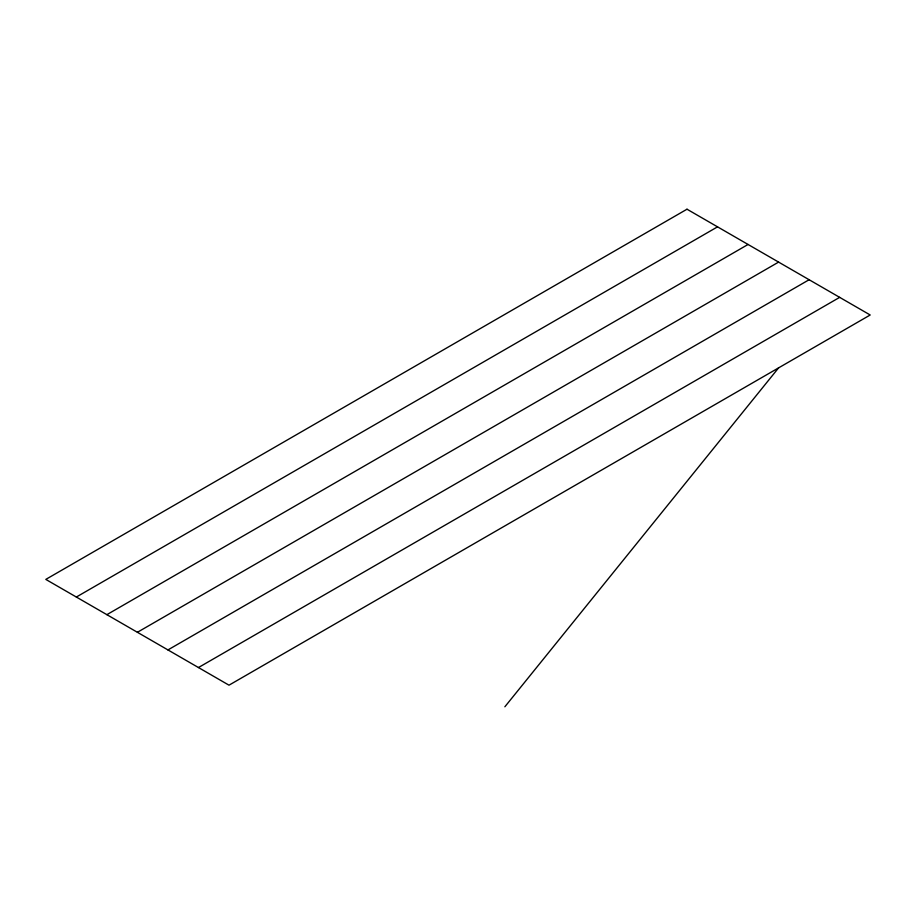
<?xml version="1.0" encoding="UTF-8"?>
<svg xmlns="http://www.w3.org/2000/svg" width="916" height="916" viewBox="0 0 916 916"><rect width="100%" height="100%" fill="white"/><g stroke="black" fill="none" stroke-linecap="round" stroke-linejoin="round"><path stroke-width="1.37" d="M504.865 706.786L778.6 367.866M76.337 597.037L717.537 226.847M106.863 614.67L748.063 244.469M137.4 632.292L778.6 262.102M167.937 649.925L809.137 279.724M198.463 667.546L839.663 297.356M687 209.214L45.8 579.404L229 685.179L870.2 314.99L687 209.214"/></g></svg>
